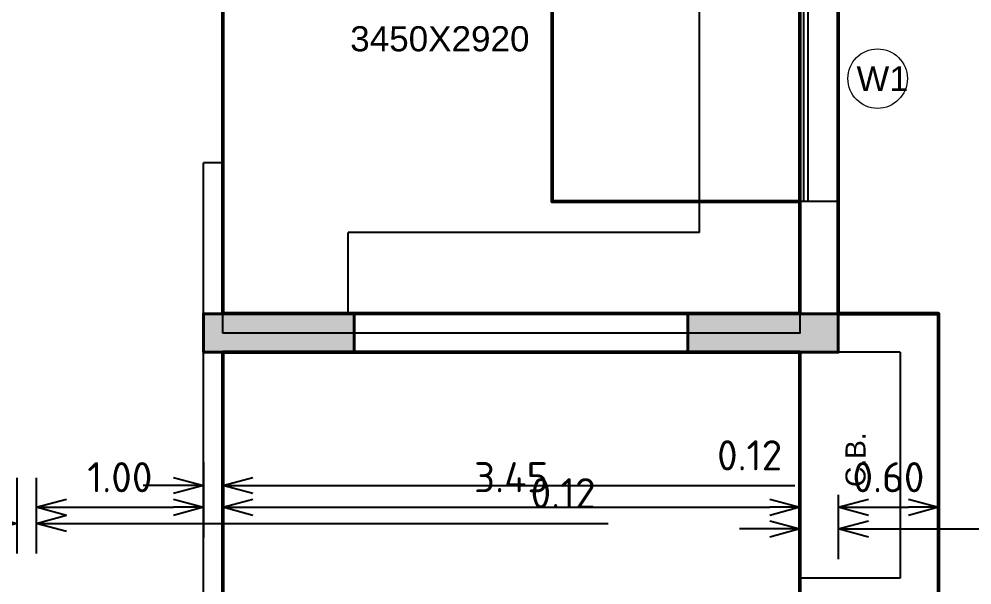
# Model space of a CAD drawing. Header units: inches. Extents: x 0 to 429, y 0 to 146.
# Drawn here: x 239.54 to 245.24, y 105.46 to 108.85 of the extents above; entities that cross this region are included whole.
import ezdxf
from ezdxf.enums import TextEntityAlignment as Align

# ---------------------------------------------------------------- set-up
doc = ezdxf.new("R2010")
doc.units = ezdxf.units.IN
doc.header["$MEASUREMENT"] = 0
doc.layers.get('DEFPOINTS').update_dxf_attribs({"lineweight": 18})
for name, color, linetype, lineweight in [('FLOOR01', 7, 'Continuous', 50), ('XR-4BHK-A-B-TYPICAL-SUB$0$TOWER-COL', 1, 'Continuous', 40), ('XR-4BHK-A-B-TYPICAL-SUB$0$TOWER-COL-HATCH', 9, 'Continuous', 5)]:
    doc.layers.add(name, color=color, linetype=linetype, lineweight=lineweight)
doc.styles.add('Sanvi Common', font='isocpeur.ttf')
doc.styles.add('Xr-4BHK-A-B-Typical-Sub$0$$0$DIM', font='arial.ttf', dxfattribs={"height": 4})
doc.styles.add('Xr-4BHK-A-B-Typical-Sub$0$$1$Standard', font='arial.ttf')
doc.styles.add('Xr-4BHK-A-B-Typical-Sub$0$DIM', font='arial.ttf')
doc.dimstyles.new('Sanvi Common', dxfattribs={"dimtxt": 0.18, "dimasz": 0.18, "dimexe": 0.18, "dimexo": 0.0625, "dimgap": 0.09, "dimtad": 1, "dimzin": 0, "dimdsep": 46, "dimtxsty": 'Sanvi Common', "dimblk": 'OPEN30', "dimcen": 0.09, "dimclrd": 68, "dimclre": 68, "dimclrt": 40, "dimadec": 0, "dimazin": 0, "dimtfac": 1, "dimtofl": 0, "dimtmove": 0, "dimatfit": 3, "dimldrblk": 'OPEN30', "dimfxl": 1, "dimtolj": 1, "dimtzin": 0, "dimarcsym": 0})

# ---------------------------------------------------------------- blocks, each defined once
blk = doc.blocks.new('Xr-4BHK-A-B-Typical-Sub$0$REV.CO.')
at = {"layer": 'XR-4BHK-A-B-TYPICAL-SUB$0$TOWER-COL-HATCH'}
for points in [[(456701.6, 11955.2), (456701.6, 11725.2), (455801.1, 11725.2), (455801.1, 11955.2)], [(458696.1, 11724.8), (458696.1, 11954.8), (459596.1, 11954.8), (459596.1, 11724.8)]]:
    blk.add_hatch(color=256, dxfattribs=at).paths.add_polyline_path(points)
at = {"layer": 'XR-4BHK-A-B-TYPICAL-SUB$0$TOWER-COL'}
for points in [[(455801.1, 11955.2), (455801.1, 11725.2), (456701.6, 11725.2), (456701.6, 11955.2)], [(459596.1, 11724.8), (459596.1, 11954.8), (458696.1, 11954.8), (458696.1, 11724.8)]]:
    blk.add_lwpolyline(points, close=True, dxfattribs=at)
blk = doc.blocks.new('Xr-4BHK-A-B-Typical-Sub$0$$0$DOOR NO')
at = {"lineweight": 0}
blk.add_circle((0, 0), 10, dxfattribs=at)
at = {"style": 'Xr-4BHK-A-B-Typical-Sub$0$$0$DIM'}
blk.add_attdef('X1', text='', height=9, dxfattribs=at).set_placement((0, 0), align=Align.MIDDLE_CENTER)
blk = doc.blocks.new('_Open30')
at = {"color": 0, "linetype": 'ByBlock', "lineweight": -2}
for p, q in [((-1, 0.268), (0, 0)), ((0, 0), (-1, -0.268)), ((0, 0), (-1, 0))]:
    blk.add_line(p, q, dxfattribs=at)
blk = doc.blocks.new('*D308')
at = {"color": 68, "lineweight": -2, "transparency": 16777216}
for p, q in [((239.5292, 106.104), (239.5292, 105.6526)), ((239.6442, 106.104), (239.6442, 105.6526)), ((239.3492, 105.8326), (239.1692, 105.8326)), ((239.8242, 105.8326), (243.0642, 105.8326))]:
    blk.add_line(p, q, dxfattribs=at)
at = {"layer": 'DEFPOINTS', "color": 0, "transparency": 16777216}
for p in [(239.5292, 106.1665), (239.6442, 106.1665), (239.6442, 105.8326)]:
    blk.add_point(p, dxfattribs=at)
at = {"color": 68, "lineweight": -2, "transparency": 16777216, "xscale": 0.18, "yscale": 0.18, "zscale": 0.18}
blk.add_blockref('_Open30', (239.5292, 105.8326), dxfattribs=at)
at = {"color": 68, "lineweight": -2, "transparency": 16777216, "xscale": 0.18, "yscale": 0.18, "zscale": 0.18, "rotation": 180}
blk.add_blockref('_Open30', (239.6442, 105.8326), dxfattribs=at)
at = {"color": 40, "transparency": 16777216, "insert": (242.7942, 106.0126), "char_height": 0.18, "attachment_point": 5, "style": 'Sanvi Common'}
blk.add_mtext('\\A1;0.12', dxfattribs=at)
blk = doc.blocks.new('*D309')
at = {"color": 68, "lineweight": -2, "transparency": 16777216}
for p, q in [((240.6442, 106.1992), (240.6442, 105.7485)), ((239.6442, 106.104), (239.6442, 105.7485)), ((239.8242, 105.9285), (240.4642, 105.9285))]:
    blk.add_line(p, q, dxfattribs=at)
at = {"layer": 'DEFPOINTS', "color": 0, "transparency": 16777216}
for p in [(240.6442, 106.2617), (239.6442, 106.1665), (240.6442, 105.9285)]:
    blk.add_point(p, dxfattribs=at)
at = {"color": 68, "lineweight": -2, "transparency": 16777216, "xscale": 0.18, "yscale": 0.18, "zscale": 0.18, "rotation": 180}
blk.add_blockref('_Open30', (239.6442, 105.9285), dxfattribs=at)
at = {"color": 68, "lineweight": -2, "transparency": 16777216, "xscale": 0.18, "yscale": 0.18, "zscale": 0.18}
blk.add_blockref('_Open30', (240.6442, 105.9285), dxfattribs=at)
at = {"color": 40, "transparency": 16777216, "insert": (240.1442, 106.1085), "char_height": 0.18, "attachment_point": 5, "style": 'Sanvi Common'}
blk.add_mtext('\\A1;1.00', dxfattribs=at)
blk = doc.blocks.new('*D310')
at = {"color": 68, "lineweight": -2, "transparency": 16777216}
for p, q in [((240.6442, 106.1992), (240.6442, 105.879)), ((240.7592, 106.1992), (240.7592, 105.879)), ((240.4642, 106.059), (240.2842, 106.059)), ((240.9392, 106.059), (244.1792, 106.059))]:
    blk.add_line(p, q, dxfattribs=at)
at = {"layer": 'DEFPOINTS', "color": 0, "transparency": 16777216}
for p in [(240.6442, 106.2617), (240.7592, 106.2617), (240.7592, 106.059)]:
    blk.add_point(p, dxfattribs=at)
at = {"color": 68, "lineweight": -2, "transparency": 16777216, "xscale": 0.18, "yscale": 0.18, "zscale": 0.18}
blk.add_blockref('_Open30', (240.6442, 106.059), dxfattribs=at)
at = {"color": 68, "lineweight": -2, "transparency": 16777216, "xscale": 0.18, "yscale": 0.18, "zscale": 0.18, "rotation": 180}
blk.add_blockref('_Open30', (240.7592, 106.059), dxfattribs=at)
at = {"color": 40, "transparency": 16777216, "insert": (243.9092, 106.239), "char_height": 0.18, "attachment_point": 5, "style": 'Sanvi Common'}
blk.add_mtext('\\A1;0.12', dxfattribs=at)
blk = doc.blocks.new('*D311')
at = {"color": 68, "lineweight": -2, "transparency": 16777216}
for p, q in [((240.7592, 106.1992), (240.7592, 105.7485)), ((244.2092, 106.004), (244.2092, 105.7485)), ((240.9392, 105.9285), (244.0292, 105.9285))]:
    blk.add_line(p, q, dxfattribs=at)
at = {"layer": 'DEFPOINTS', "color": 0, "transparency": 16777216}
for p in [(240.7592, 106.2617), (244.2092, 106.0665), (244.2092, 105.9285)]:
    blk.add_point(p, dxfattribs=at)
at = {"color": 68, "lineweight": -2, "transparency": 16777216, "xscale": 0.18, "yscale": 0.18, "zscale": 0.18, "rotation": 180}
blk.add_blockref('_Open30', (240.7592, 105.9285), dxfattribs=at)
at = {"color": 68, "lineweight": -2, "transparency": 16777216, "xscale": 0.18, "yscale": 0.18, "zscale": 0.18}
blk.add_blockref('_Open30', (244.2092, 105.9285), dxfattribs=at)
at = {"color": 40, "transparency": 16777216, "insert": (242.4842, 106.1085), "char_height": 0.18, "attachment_point": 5, "style": 'Sanvi Common'}
blk.add_mtext('\\A1;3.45', dxfattribs=at)
blk = doc.blocks.new('*D312')
at = {"color": 68, "lineweight": -2, "transparency": 16777216}
for p, q in [((244.2092, 106.004), (244.2092, 105.6194)), ((244.4392, 106.004), (244.4392, 105.6194)), ((244.0292, 105.7994), (243.8492, 105.7994)), ((244.6192, 105.7994), (247.9672, 105.7994))]:
    blk.add_line(p, q, dxfattribs=at)
at = {"layer": 'DEFPOINTS', "color": 0, "transparency": 16777216}
for p in [(244.2092, 106.0665), (244.4392, 106.0665), (244.4392, 105.7994)]:
    blk.add_point(p, dxfattribs=at)
at = {"color": 68, "lineweight": -2, "transparency": 16777216, "xscale": 0.18, "yscale": 0.18, "zscale": 0.18}
blk.add_blockref('_Open30', (244.2092, 105.7994), dxfattribs=at)
at = {"color": 68, "lineweight": -2, "transparency": 16777216, "xscale": 0.18, "yscale": 0.18, "zscale": 0.18, "rotation": 180}
blk.add_blockref('_Open30', (244.4392, 105.7994), dxfattribs=at)
at = {"color": 40, "transparency": 16777216, "insert": (247.6792, 105.9794), "char_height": 0.18, "attachment_point": 5, "style": 'Sanvi Common'}
blk.add_mtext('\\A1;0.23', dxfattribs=at)
blk = doc.blocks.new('*D313')
at = {"color": 68, "lineweight": -2, "transparency": 16777216}
for p, q in [((244.4392, 106.004), (244.4392, 105.7485)), ((244.6192, 105.9285), (244.8592, 105.9285)), ((245.0392, 105.866), (245.0392, 105.7485))]:
    blk.add_line(p, q, dxfattribs=at)
at = {"layer": 'DEFPOINTS', "color": 0, "transparency": 16777216}
for p in [(244.4392, 106.0665), (245.0392, 105.9285), (245.0392, 105.9285)]:
    blk.add_point(p, dxfattribs=at)
at = {"color": 68, "lineweight": -2, "transparency": 16777216, "xscale": 0.18, "yscale": 0.18, "zscale": 0.18, "rotation": 180}
blk.add_blockref('_Open30', (244.4392, 105.9285), dxfattribs=at)
at = {"color": 68, "lineweight": -2, "transparency": 16777216, "xscale": 0.18, "yscale": 0.18, "zscale": 0.18}
blk.add_blockref('_Open30', (245.0392, 105.9285), dxfattribs=at)
at = {"color": 40, "transparency": 16777216, "insert": (244.7392, 106.1085), "char_height": 0.18, "attachment_point": 5, "style": 'Sanvi Common'}
blk.add_mtext('\\A1;0.60', dxfattribs=at)

msp = doc.modelspace()

# ---------------------------------------------------------------- linework, layer by layer
for p, q in [((243.6092, 107.5698), (243.6092, 109.8898)), ((244.2093, 107.7549), (244.2093, 109.2203)), ((244.2343, 107.7549), (244.2343, 109.2203)), ((244.2593, 107.7549), (244.2593, 109.2203)), ((244.4393, 107.7549), (244.4393, 109.2203)), ((240.7593, 107.9874), (240.6443, 107.9874)), ((240.6443, 103.9498), (240.6443, 107.9874)), ((240.7593, 106.9699), (240.7593, 107.9874)), ((243.6092, 107.5698), (241.5093, 107.5698)), ((241.5093, 107.0849), (241.5093, 107.5698)), ((245.0392, 107.0849), (244.4392, 107.0849)), ((245.0392, 107.0848), (245.0392, 105.3899)), ((244.8092, 106.8549), (240.7593, 106.8549)), ((240.7593, 103.9498), (240.7593, 106.8549)), ((244.2093, 105.5049), (244.2093, 106.8549)), ((244.8092, 106.8549), (244.8092, 105.5049)), ((244.8092, 105.5049), (244.2092, 105.5049)), ((244.2093, 104.9348), (244.2093, 105.5049))]:
    msp.add_line(p, q)
for points in [[(244.4393, 107.7549), (244.2093, 107.7549), (244.2093, 106.9699), (240.7593, 106.9699)], [(244.4393, 107.7549), (244.4392, 107.0853)]]:
    msp.add_lwpolyline(points)
at = {"layer": 'FLOOR01', "color": 230}
msp.add_lwpolyline([(232.4643, 103.9701), (232.4642, 109.0601), (234.4542, 109.0601), (234.4542, 112.825), (239.0938, 112.825), (239.0938, 113.145), (243.7192, 113.145), (243.7193, 111.5905), (242.7092, 111.5901), (242.7092, 110.028), (243.6092, 110.028), (244.4392, 110.0389), (244.4392, 107.0851), (245.0392, 107.0851), (245.0392, 105.3901)], dxfattribs=at)
at = {"layer": 'FLOOR01', "color": 181}
msp.add_lwpolyline([(245.0392, 105.3902), (245.0392, 107.0856), (244.4392, 107.0856), (244.4392, 110.0281), (242.7092, 110.0281), (242.7092, 111.5902), (244.0893, 111.5902), (244.0893, 111.8904), (243.7192, 111.8904), (243.7192, 113.0556), (245.1234, 113.0557), (245.1234, 112.2257), (246.1042, 112.2257)], dxfattribs=at)
at = {"layer": 'FLOOR01', "color": 150}
for points in [[(244.2092, 107.0856), (240.7592, 107.0856), (240.7592, 109.8902), (244.2092, 109.8902)], [(244.2093, 102.8352), (240.7592, 102.8352), (240.7592, 106.8552), (244.2093, 106.8552)]]:
    msp.add_lwpolyline(points, close=True, dxfattribs=at)
at = {"layer": 'FLOOR01', "color": 103}
msp.add_lwpolyline([(244.2092, 107.7552), (242.728, 107.7552), (242.728, 109.8902), (244.2092, 109.8902)], close=True, dxfattribs=at)

# ---------------------------------------------------------------- block references
at = {"extrusion": (0, 0, -1), "xscale": 0.001, "yscale": 0.001, "zscale": -0.001, "rotation": 180}
msp.add_blockref('Xr-4BHK-A-B-Typical-Sub$0$REV.CO.', (215.1569, 118.8101), dxfattribs=at)
ref = msp.add_blockref('Xr-4BHK-A-B-Typical-Sub$0$$0$DOOR NO', (244.6744, 108.4896), dxfattribs=dict(xscale=0.01778, yscale=0.01778, zscale=0.01778, rotation=180))
ref.add_attrib('X1', 'W1', dxfattribs={"height": 0.14817, "style": 'Xr-4BHK-A-B-Typical-Sub$0$$1$Standard'}).set_placement((244.7039, 108.489), align=Align.MIDDLE_CENTER)

# ---------------------------------------------------------------- texts
at = {"style": 'Xr-4BHK-A-B-Typical-Sub$0$DIM'}
msp.add_text('3450X2920', height=0.15, dxfattribs=at).set_placement((241.5214, 108.6527))
msp.add_text('C.B.', height=0.12, rotation=90, dxfattribs=at).set_placement((244.6023, 106.05))

# ---------------------------------------------------------------- dimensions: what is measured, and where the dimension line sits
at = {"color": 2}
for base, p1, p2, picture, middle in [((240.7592293392, 106.0589901984), (240.6442293392, 106.2616878819), (240.7592293392, 106.2616878819), '*D310', (243.9092293392, 106.0589901984)), ((239.64424269, 105.83261127), (239.52924268, 106.16652406), (239.64424269, 106.1665241), '*D308', (242.79424269, 105.83261127)), ((244.4392, 105.7994), (244.2092, 106.0665), (244.4392, 106.0665), '*D312', (247.6792, 105.7994))]:
    dim = msp.add_linear_dim(base=base, p1=p1, p2=p2, dimstyle='Sanvi Common', dxfattribs=at)
    dim.commit()
    dim.dimension.update_dxf_attribs({"geometry": picture, "text_midpoint": middle, "dimtype": 160})
for base, p1, p2, picture, middle in [((240.6442, 105.9285), (239.6442, 106.1665), (240.6442, 106.2617), '*D309', (240.1442, 106.1085)), ((244.2092, 105.9285), (240.7592, 106.2617), (244.2092, 106.0665), '*D311', (242.4842, 106.1085)), ((245.0392, 105.9285), (244.4392, 106.0665), (245.0392, 105.9285), '*D313', (244.7392, 106.1085))]:
    dim = msp.add_linear_dim(base=base, p1=p1, p2=p2, dimstyle='Sanvi Common', dxfattribs=at)
    dim.commit()
    dim.dimension.update_dxf_attribs({"geometry": picture, "text_midpoint": middle})

doc.saveas('drawing.dxf')
